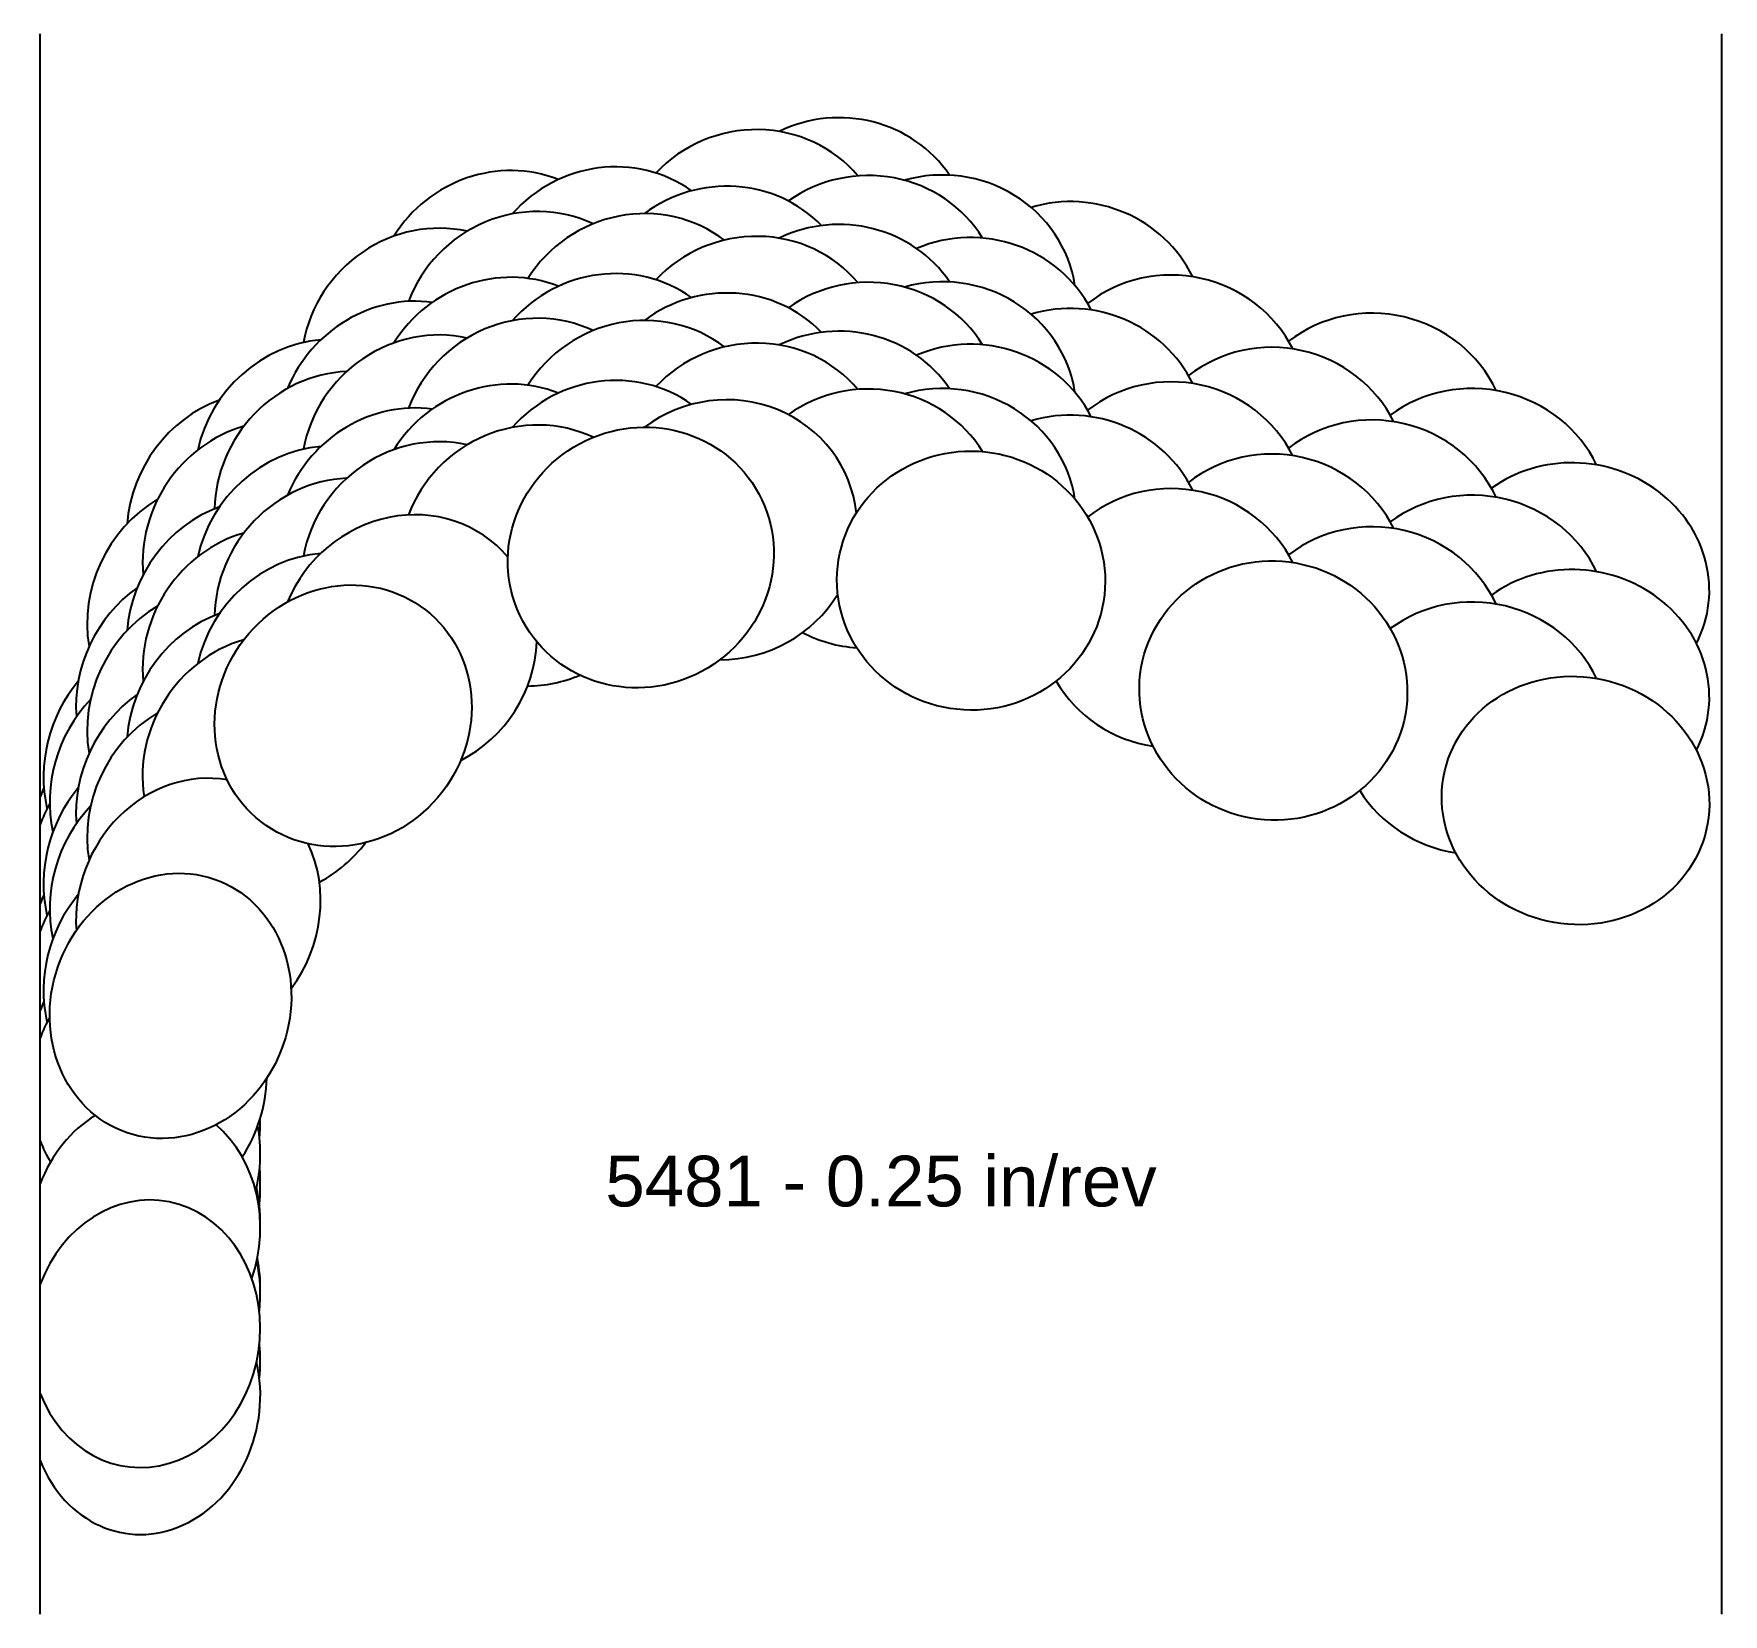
# Model space of a CAD drawing. Header units: inches. Extents: x -3.95 to 0, y -2.56 to 1.14.
import ezdxf
from ezdxf.enums import TextEntityAlignment as Align

# ---------------------------------------------------------------- set-up
doc = ezdxf.new("R2010")
doc.units = ezdxf.units.IN
doc.header["$MEASUREMENT"] = 0
for name, color, linetype, true_color in [('Blade_1', 30, 'Continuous', 0xff7f00), ('Blade_2', 7, 'Continuous', 0xcccc00), ('Blade_3', 7, 'Continuous', 0x00cc00), ('Blade_4', 7, 'Continuous', 0x00cccc), ('Blade_5', 7, 'Continuous', 0x0066cc), ('Blade_6', 190, 'Continuous', 0x7f00ff)]:
    doc.layers.add(name, color=color, linetype=linetype, true_color=true_color)
doc.layers.add('Gage_Line', color=7, linetype='Continuous')
doc.styles.get("Standard").update_dxf_attribs({"font": 'arial.ttf'})

msp = doc.modelspace()

# ---------------------------------------------------------------- linework, layer by layer
at = {"layer": 'Blade_1'}
for centre, major_axis, ratio, start_param, end_param in [((-2.531108, 0.417452), (0.276516, 0.148777), 0.96345322, 6.6954867, 8.38862092), ((-1.757805, 0.363337), (0.313486, -0.017956), 0.96581019, 6.79860341, 8.32801904), ((-2.531108, 0.167452), (0.276516, 0.148777), 0.96345322, 6.6954867, 8.38862092), ((-1.757805, 0.113337), (0.313486, -0.017956), 0.96581019, 6.79860341, 8.32801904), ((-1.050103, 0.105899), (0.30923, -0.054526), 0.96592584, 6.90448733, 8.70813495), ((-3.22801, 0.046858), (0.192745, 0.247882), 0.9327001, 6.95108878, 8.53122215), ((-1.050103, -0.144101), (0.30923, -0.054526), 0.96592584, 6.90448733, 8.70813495), ((-0.342501, -0.151602), (0.30923, -0.054526), 0.92387955, 6.00024957, 8.69467672), ((-3.22801, -0.203142), (0.192745, 0.247882), 0.9327001, 6.95108878, 8.53122215), ((-0.342501, -0.401602), (0.30923, -0.054526), 0.92387955, 6.00024957, 8.69467672), ((-3.632211, -0.632482), (0.101784, 0.297045), 0.88863036, 7.37474317, 8.45231674), ((-3.632211, -0.882482), (0.101784, 0.297045), 0.88863036, 7.37474317, 8.45231674), ((-3.691511, -1.900314), (0.041871, 0.311196), 0.85566492, 2.14799318, 7.58872103), ((-3.691511, -1.650314), (0.041871, 0.311196), 0.85566492, 4.84389492, 5.1259129)]:
    msp.add_ellipse(centre, major_axis=major_axis, ratio=ratio, start_param=start_param, end_param=end_param, dxfattribs=at)
for centre, major_axis, ratio in [((-2.531108, -0.082548), (0.276516, 0.148777), 0.96345322), ((-1.757805, -0.136663), (0.313486, -0.017956), 0.96581019), ((-1.050103, -0.394101), (0.30923, -0.054526), 0.96592584), ((-3.22801, -0.453142), (0.192745, 0.247882), 0.9327001), ((-0.342501, -0.651602), (0.30923, -0.054526), 0.92387955), ((-3.632211, -1.132482), (0.101784, 0.297045), 0.88863036)]:
    msp.add_ellipse(centre, major_axis=major_axis, ratio=ratio, dxfattribs=at)
at = {"layer": 'Blade_2'}
for centre, major_axis, ratio, start_param, end_param in [((-2.337207, 0.482375), (0.291035, 0.117876), 0.96435294, 6.65707239, 8.11779619), ((-2.337207, 0.232375), (0.291035, 0.117876), 0.96435294, 6.65707239, 8.11779619), ((-3.078409, 0.211884), (0.210467, 0.233023), 0.93975666, 6.85273829, 8.21907195), ((-3.078409, -0.038116), (0.210467, 0.233023), 0.93975666, 6.85273829, 8.21907195), ((-2.337207, -0.017625), (0.291035, 0.117876), 0.96435294, 6.01405618, 8.11779619), ((-3.078409, -0.288116), (0.210467, 0.233023), 0.93975666, 6.15870295, 8.21907195), ((-3.567211, -0.409069), (0.118329, 0.290851), 0.89669033, 7.23319213, 8.35614803), ((-2.337207, -0.017625), (0.291035, 0.117876), 0.96435294, 4.31257107, 5.3666434), ((-3.078409, -0.288116), (0.210467, 0.233023), 0.93975666, 4.33339759, 5.44331666), ((-3.567211, -0.659069), (0.118329, 0.290851), 0.89669033, 7.23319213, 8.35614803), ((-3.567211, -0.909069), (0.118329, 0.290851), 0.89669033, 6.47071681, 8.35614803), ((-3.567211, -0.909069), (0.118329, 0.290851), 0.89669033, 4.42963643, 5.59131769), ((-3.691511, -1.665625), (0.041871, 0.311196), 0.85566492, 6.88642425, 7.58872103), ((-3.691511, -1.665625), (0.041871, 0.311196), 0.85566492, 4.48404438, 5.77649058), ((-3.691511, -1.415625), (0.041871, 0.311196), 0.85566492, 4.74786139, 4.89281928)]:
    msp.add_ellipse(centre, major_axis=major_axis, ratio=ratio, start_param=start_param, end_param=end_param, dxfattribs=at)
at = {"layer": 'Blade_3'}
for centre, major_axis, ratio, start_param, end_param in [((-2.000806, 0.508583), (0.311626, 0.038542), 0.96540258, 6.69916851, 8.36473158), ((-2.785408, 0.422026), (0.249775, 0.190285), 0.95742909, 6.74398015, 8.43616634), ((-2.000806, 0.258583), (0.311626, 0.038542), 0.96540258, 6.69916851, 8.36473158), ((-1.286004, 0.275132), (0.30923, -0.054526), 0.96592584, 6.9084469, 8.70938417), ((-2.785408, 0.172026), (0.249775, 0.190285), 0.95742909, 6.74398015, 8.43616634), ((-2.000806, 0.008583), (0.311626, 0.038542), 0.96540258, 6.69916851, 8.36473158), ((-1.286004, 0.025132), (0.30923, -0.054526), 0.96592584, 6.9084469, 8.70938417), ((-0.578402, 0.017532), (0.30923, -0.054526), 0.93969264, 6.87454882, 8.70120037), ((-3.40211, -0.071114), (0.163261, 0.26822), 0.91889029, 7.06775763, 8.53348335), ((-2.785408, -0.077974), (0.249775, 0.190285), 0.95742909, 6.74398015, 8.43616634), ((-1.286004, -0.224868), (0.30923, -0.054526), 0.96592584, 6.9084469, 8.70938417), ((-0.578402, -0.232468), (0.30923, -0.054526), 0.93969264, 6.87454882, 8.70120037), ((-3.40211, -0.321114), (0.163261, 0.26822), 0.91889029, 7.06775763, 8.53348335), ((-0.578402, -0.482468), (0.30923, -0.054526), 0.93969264, 6.87454882, 8.70120037), ((-3.40211, -0.571114), (0.163261, 0.26822), 0.91889029, 7.06775763, 8.5989501), ((-2.000806, 0.008583), (0.311626, 0.038542), 0.96540258, 4.09004711, 4.5144837), ((-2.785408, -0.077974), (0.249775, 0.190285), 0.95742909, 4.04702696, 4.45197048), ((-1.286004, -0.224868), (0.30923, -0.054526), 0.96592584, 3.82761728, 4.73503354), ((-0.578402, -0.482468), (0.30923, -0.054526), 0.93969264, 3.84311776, 4.73397712), ((-3.682711, -0.81069), (0.071605, 0.305727), 0.87247194, 7.54539743, 7.72006383), ((-3.40211, -0.571114), (0.163261, 0.26822), 0.91889029, 4.13901435, 4.59949638), ((-3.682711, -1.06069), (0.071605, 0.305727), 0.87247194, 7.54539743, 7.72006383), ((-3.682711, -1.31069), (0.071605, 0.305727), 0.87247194, 7.54539743, 7.72006383), ((-3.682711, -1.31069), (0.071605, 0.305727), 0.87247194, 4.31608005, 4.94337843), ((-3.682711, -1.31069), (0.071605, 0.305727), 0.87247194, 8.51242779, 8.70000614), ((-3.691511, -1.556982), (0.041871, 0.311196), 0.85566492, 4.84833555, 4.97417178), ((-3.691511, -1.806982), (0.041871, 0.311196), 0.85566492, 4.84833555, 5.09614351), ((-3.691511, -2.056982), (0.041871, 0.311196), 0.85566492, 2.14799318, 5.121328)]:
    msp.add_ellipse(centre, major_axis=major_axis, ratio=ratio, start_param=start_param, end_param=end_param, dxfattribs=at)
at = {"layer": 'Blade_4'}
for centre, major_axis, ratio, start_param, end_param in [((-2.600108, 0.526315), (0.264853, 0.168668), 0.96313897, 6.65403672, 8.14644132), ((-1.825306, 0.509862), (0.313953, 0.005421), 0.96572648, 6.41225158, 8.12301053), ((-2.600108, 0.276315), (0.264853, 0.168668), 0.96313897, 6.65403672, 8.14644132), ((-1.825306, 0.259862), (0.313953, 0.005421), 0.96572648, 6.41225158, 8.12301053), ((-3.27771, 0.121513), (0.180073, 0.257235), 0.92630887, 6.93959686, 8.27346246), ((-2.600108, 0.026315), (0.264853, 0.168668), 0.96313897, 6.65403672, 8.14644132), ((-1.825306, 0.009862), (0.313953, 0.005421), 0.96572648, 6.41225158, 8.12301053), ((-3.27771, -0.128487), (0.180073, 0.257235), 0.92630887, 6.93959686, 8.27346246), ((-3.27771, -0.378487), (0.180073, 0.257235), 0.92630887, 6.93959686, 8.27346246), ((-3.649911, -0.576061), (0.087585, 0.301538), 0.88078157, 7.38940886, 8.41304401), ((-3.649911, -0.826061), (0.087585, 0.301538), 0.88078157, 7.38940886, 8.41304401), ((-3.649911, -1.076061), (0.087585, 0.301538), 0.88078157, 7.38940886, 8.41304401), ((-3.691511, -1.569514), (0.041871, 0.311196), 0.85566492, 4.73891574, 4.99432753), ((-3.691511, -1.819514), (0.041871, 0.311196), 0.85566492, 4.73891574, 5.11674523)]:
    msp.add_ellipse(centre, major_axis=major_axis, ratio=ratio, start_param=start_param, end_param=end_param, dxfattribs=at)
at = {"layer": 'Blade_5'}
for centre, major_axis, ratio, start_param, end_param in [((-2.266407, 0.615475), (0.29919, 0.095297), 0.96462079, 6.66291825, 8.37799283), ((-1.521805, 0.447044), (0.30923, -0.054526), 0.96592584, 6.89781305, 8.33223268), ((-3.020309, 0.382878), (0.222251, 0.221812), 0.94569204, 6.82463613, 8.48772866), ((-2.266407, 0.365475), (0.29919, 0.095297), 0.96462079, 6.66291825, 8.37799283), ((-1.521805, 0.197044), (0.30923, -0.054526), 0.96592584, 6.89781305, 8.33223268), ((-0.814202, 0.189543), (0.30923, -0.054526), 0.95371697, 6.87317756, 8.71229997), ((-3.020309, 0.132878), (0.222251, 0.221812), 0.94569204, 6.82463613, 8.48772866), ((-2.266407, 0.115475), (0.29919, 0.095297), 0.96462079, 6.66291825, 8.37799283), ((-1.521805, -0.052956), (0.30923, -0.054526), 0.96592584, 6.89781305, 8.33223268), ((-0.814202, -0.060457), (0.30923, -0.054526), 0.95371697, 6.87317756, 8.71229997), ((-3.020309, -0.117122), (0.222251, 0.221812), 0.94569204, 6.82463613, 8.48772866), ((-3.538011, -0.214047), (0.132789, 0.28454), 0.90413018, 7.20414874, 8.50635027), ((-0.814202, -0.310457), (0.30923, -0.054526), 0.95371697, 6.87317756, 8.71229997), ((-3.538011, -0.464047), (0.132789, 0.28454), 0.90413018, 7.20414874, 8.50635027), ((-3.538011, -0.714047), (0.132789, 0.28454), 0.90413018, 7.20414874, 8.50635027), ((-3.691511, -1.490869), (0.041871, 0.311196), 0.85566492, 4.58541968, 5.07759287)]:
    msp.add_ellipse(centre, major_axis=major_axis, ratio=ratio, start_param=start_param, end_param=end_param, dxfattribs=at)
at = {"layer": 'Blade_6'}
for centre, major_axis, ratio, start_param, end_param in [((-2.070906, 0.643726), (0.307863, 0.061775), 0.96523027, 6.66851911, 8.11335662), ((-2.850109, 0.518091), (0.238875, 0.203801), 0.95208419, 6.74982271, 8.17457416), ((-2.070906, 0.393726), (0.307863, 0.061775), 0.96523027, 6.66851911, 8.11335662), ((-2.850109, 0.268091), (0.238875, 0.203801), 0.95208419, 6.74982271, 8.17457416), ((-2.070906, 0.143726), (0.307863, 0.061775), 0.96523027, 6.66851911, 8.11335662), ((-2.850109, 0.018091), (0.238875, 0.203801), 0.95208419, 6.74982271, 8.17457416), ((-3.44211, -0.004568), (0.14934, 0.276213), 0.91191152, 7.07914652, 8.30869746), ((-3.44211, -0.254568), (0.14934, 0.276213), 0.91191152, 7.07914652, 8.30869746), ((-3.44211, -0.504568), (0.14934, 0.276213), 0.91191152, 7.07914652, 8.30869746), ((-3.688611, -0.756283), (0.057099, 0.308765), 0.86418511, 7.56925425, 7.64240528), ((-3.688611, -1.006283), (0.057099, 0.308765), 0.86418511, 7.56925425, 7.64240528), ((-3.688611, -1.256283), (0.057099, 0.308765), 0.86418511, 7.56925425, 7.64240528), ((-3.691511, -1.976182), (0.041871, 0.311196), 0.85566492, 4.73891574, 4.98985702)]:
    msp.add_ellipse(centre, major_axis=major_axis, ratio=ratio, start_param=start_param, end_param=end_param, dxfattribs=at)
at = {"layer": 'Gage_Line'}
for p, q in [((-3.9375, -2.556982), (-3.9375, 1.143726)), ((0, -2.556982), (0, 1.143726))]:
    msp.add_line(p, q, dxfattribs=at)

# ---------------------------------------------------------------- texts
msp.add_text('5481 - 0.25 in/rev', height=0.11875).set_placement((-1.96875, -1.542736), align=Align.MIDDLE_CENTER)

doc.saveas('drawing.dxf')
